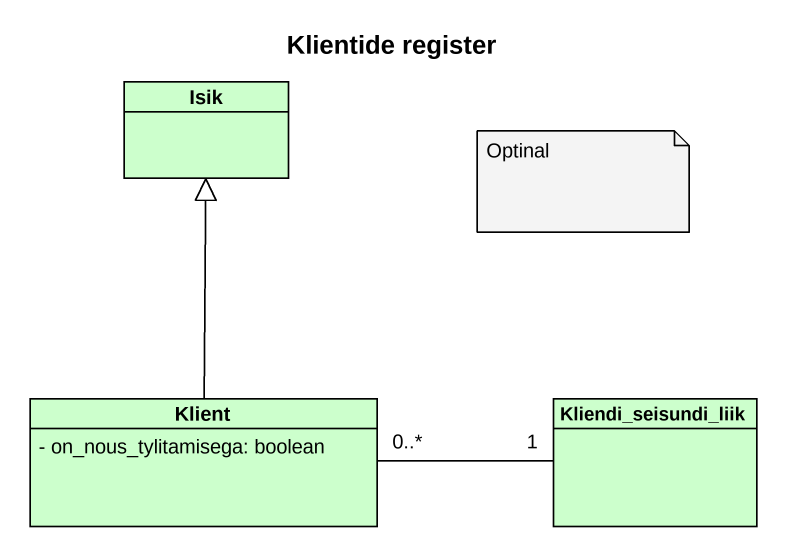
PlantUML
@startuml
title Klientide register
hide circle
hide empty members
skinparam classAttributeIconSize 0
class Isik #CCFFCC
class Klient #CCFFCC {
  - on_nous_tylitamisega: boolean
}
class Kliendi_seisundi_liik #CCFFCC
Klient -up-|> Isik
Kliendi_seisundi_liik "1" -left- "0..*" Klient
note as N1
  Optinal
end note
@enduml
